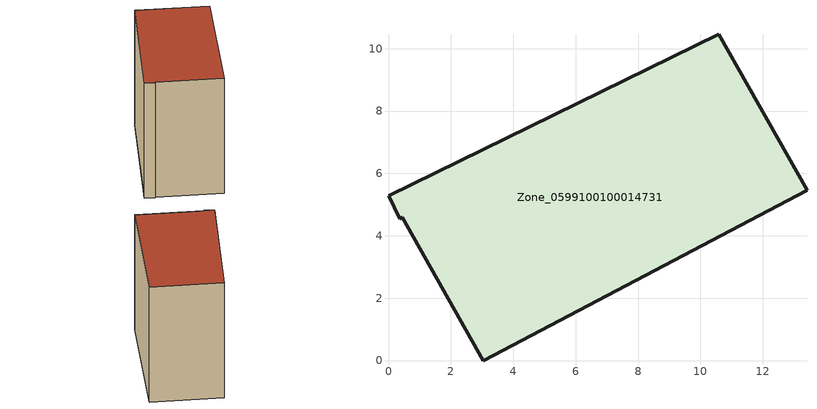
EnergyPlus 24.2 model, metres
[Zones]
Zone_0599100100014731
 floor ground (C_G): 0.44,4.59 0.36,4.55 0,5.28 10.58,10.46 13.42,5.46 3.04,0 z0
 wall outside (C_F): 10.58,10.46 0,5.28 0.36,4.55 0.44,4.59 3.04,0 13.42,5.46 10.58,10.46 z0:9.82
 roof outside (C_R): 3.04,0 13.42,5.46 10.58,10.46 0,5.28 0.36,4.55 0.44,4.59 z9.82
[BUILDING]
Pand.0599100100014731: North Axis=0; Terrain=City; Loads Convergence Tolerance Value=0.04; Temperature Convergence Tolerance Value=0.4; Solar Distribution=FullExterior; Maximum Number of Warmup Days=25; Minimum Number of Warmup Days=1
[Site:Location]
Rotterdam.The.Hague.AP_ZH_NLD Design_Conditions: Latitude=51.96; Longitude=4.45; Time Zone=1; Elevation=-4.5
[SITE:GROUNDTEMPERATURE:BUILDINGSURFACE]
18, 18, 18, 18, 18, 18, 18, 18, 18, 18, 18, 18
[MATERIAL] Thermal Absorptance=0.9; Solar Absorptance=0.7; Visible Absorptance=0.7
Name | Roughness | Thickness | Conductivity | Density | Specific Heat
G.TI.2015-2018 | MediumSmooth | 0.15 | 0.0428571 | 540 | 1210
F.TI.2015-2018 | Rough | 0.3 | 0.0666667 | 1920 | 840
R.TI.2015-2018 | MediumRough | 0.2 | 0.0333333 | 1500 | 1000
[CONSTRUCTION]
C_G: G.TI.2015-2018
C_F: F.TI.2015-2018
C_R: R.TI.2015-2018
[ZONE]
Zone_0599100100014731: Type=1; Multiplier=1; Ceiling Height=Autocalculate; Volume=Autocalculate; Floor Area=autocalculate; Part of Total Floor Area=Yes
[ZONEINFILTRATION:DESIGNFLOWRATE]
Infil_Zone_0599100100014731: Zone or ZoneList or Space or SpaceList=Zone_0599100100014731; Schedule=AlwaysOn; Design Flow Rate Calculation Method=Flow/Area; Flow Rate per Floor Area=0.0015; Constant Term Coefficient=1; Temperature Term Coefficient=0; Velocity Term Coefficient=0; Velocity Squared Term Coefficient=0
[HVACTEMPLATE:ZONE:IDEALLOADSAIRSYSTEM]
Zone_0599100100014731: Maximum Heating Supply Air Temperature=50; Minimum Cooling Supply Air Temperature=13; Maximum Heating Supply Air Humidity Ratio=0.0156; Minimum Cooling Supply Air Humidity Ratio=0.0077; Heating Limit=NoLimit; Cooling Limit=NoLimit; Dehumidification Control Type=ConstantSensibleHeatRatio; Cooling Sensible Heat Ratio=0.7; Dehumidification Setpoint=60; Humidification Control Type=None; Humidification Setpoint=30; Outdoor Air Method=None; Outdoor Air Flow Rate per Person=0.00944; Outdoor Air Flow Rate per Zone Floor Area=0; Outdoor Air Flow Rate per Zone=0; Demand Controlled Ventilation Type=None; Outdoor Air Economizer Type=NoEconomizer; Heat Recovery Type=None; Sensible Heat Recovery Effectiveness=0.7; Latent Heat Recovery Effectiveness=0.65
[ZONECONTROL:THERMOSTAT]
ThermostatControl_Zone_0599100100014731: Zone or ZoneList=Zone_0599100100014731; Control Type Schedule=DualSetpointControlType; Control 1=Thermostat_Zone_0599100100014731; Temperature Difference Between Cutout And Setpoint=0
[THERMOSTATSETPOINT:DUALSETPOINT]
Thermostat_Zone_0599100100014731: Heating Setpoint Temperature Schedule=HeatingSetpoint_Zone_0599100100014731; Cooling Setpoint Temperature Schedule=CoolingSetpoint_Zone_0599100100014731
[SCHEDULE:COMPACT]
HeatingSetpoint_Zone_0599100100014731: Through: 12/31, For: AllDays, Until: 24:00, 21
CoolingSetpoint_Zone_0599100100014731: Through: 12/31, For: AllDays, Until: 24:00, 24
DualSetpointControlType: Through: 12/31, For: AllDays, Until: 24:00, 4
AlwaysOn: Through: 12/31, For: AllDays, Until: 24:00, 1
